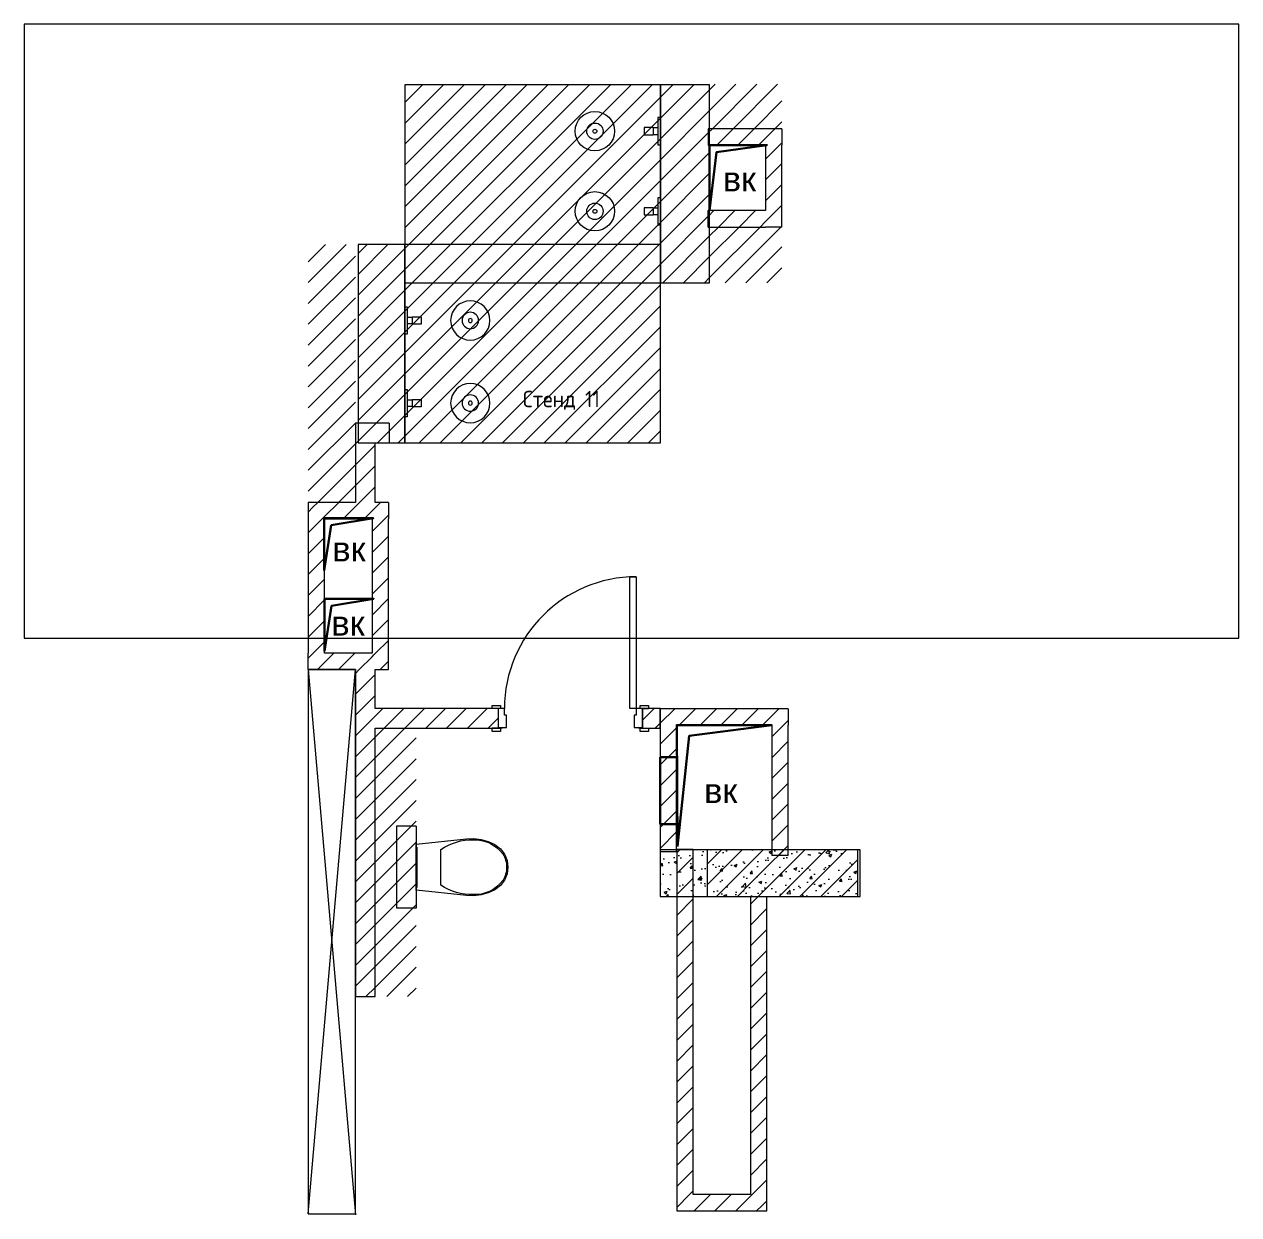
# Model space of a CAD drawing. Header units: millimetres. Extents: x 2336463 to 2579121, y 595385 to 778077.
# Drawn here: x 2516241 to 2523650, y 639953 to 647217 of the extents above; entities that cross this region are included whole.
import ezdxf

# ---------------------------------------------------------------- set-up
doc = ezdxf.new("R2010")
doc.units = ezdxf.units.MM
doc.header["$MEASUREMENT"] = 0
for name, color, linetype, lineweight, true_color in [('+ план экспозиций_Ном._пера__58', 7, 'Continuous', 5, 0xdf0000), ('+возводимые стены_Ном._пера__169', 7, 'Continuous', 5, 0x68b353), ('+возводимые стены_Ном._пера__242', 7, 'Continuous', 13, 0x1b55b5), ('сит план_Ном._пера__87', 7, 'Continuous', 20, 0x6a6a6a)]:
    doc.layers.add(name, color=color, linetype=linetype, lineweight=lineweight, true_color=true_color)
for name, color, linetype in [('+возводимые стены', 7, 'Continuous'), ('1 Планировка', 7, 'Continuous'), ('Интерьер - Мебель', 7, 'Continuous'), ('сит план', 7, 'Continuous')]:
    doc.layers.add(name, color=color, linetype=linetype)
for name, color, linetype, lineweight in [('+возводимые стены_Ном._пера__101', 252, 'Continuous', 5), ('1 Планировка_Ном._пера__1', 7, 'Continuous', 13), ('Двери ARCHICAD_Ном._пера__1', 7, 'Continuous', 13), ('Интерьер - Мебель_Ном._пера__1', 7, 'Continuous', 13), ('Конструктив - Стены Несущие_Ном._пера__21', 7, 'Continuous', 30), ('сит план_Ном._пера__1', 7, 'Continuous', 13), ('сит план_Ном._пера__21', 7, 'Continuous', 30)]:
    doc.layers.add(name, color=color, linetype=linetype, lineweight=lineweight)
doc.styles.add('СГЕНЕРИР_СТИЛЬ_1', font='arial.ttf')
doc.styles.add('СГЕНЕРИР_СТИЛЬ_4', font='isocp.shx')
pattern_1 = [(45, (2086872.015, 585813.69), (-63.639609, 63.639609), [])]

# ---------------------------------------------------------------- blocks, each defined once
blk = doc.blocks.new('Перекрытие_117', base_point=(2517972.7, 639958.3))
at = {"layer": 'Интерьер - Мебель_Ном._пера__1', "color": 7, "linetype": 'Continuous', "lineweight": 13, "flags": 128}
blk.add_lwpolyline([(2517972.7, 639958.3), (2518260.8, 639958.3), (2518260.8, 643279.1), (2517972.7, 643279.1)], close=True, dxfattribs=at)
blk = doc.blocks.new('Перекрытие_118', base_point=(2516240.5, 643471.1))
at = {"layer": '1 Планировка_Ном._пера__1', "color": 7, "linetype": 'Continuous', "lineweight": 13, "flags": 128}
blk.add_lwpolyline([(2516240.5, 643471.1), (2523650.5, 643471.1), (2523650.5, 647217.1), (2516240.5, 647217.1)], close=True, dxfattribs=at)
blk = doc.blocks.new('Перекрытие_119', base_point=(2518562.1, 644663.4))
at = {"layer": '1 Планировка_Ном._пера__1', "color": 7, "linetype": 'Continuous', "lineweight": 13, "flags": 128}
blk.add_lwpolyline([(2518562.1, 644663.4), (2520122.1, 644663.4), (2520122.1, 646848.2), (2518562.1, 646848.2)], close=True, dxfattribs=at)
blk = doc.blocks.new('Перекрытие_120', base_point=(2518562.1, 644663.4))
at = {"layer": '1 Планировка_Ном._пера__1', "color": 7, "linetype": 'Continuous', "lineweight": 13, "flags": 128}
blk.add_lwpolyline([(2518562.1, 644663.4), (2520122.1, 644663.4), (2520122.1, 646848.2), (2518562.1, 646848.2)], close=True, dxfattribs=at)
blk = doc.blocks.new('Перекрытие_121', base_point=(2518562.1, 645640.2))
at = {"layer": '1 Планировка_Ном._пера__1', "color": 7, "linetype": 'Continuous', "lineweight": 13, "flags": 128}
blk.add_lwpolyline([(2518562.1, 645640.2), (2520122.1, 645640.2), (2520122.1, 645873.4), (2518562.1, 645873.4)], close=True, dxfattribs=at)
blk = doc.blocks.new('Стена_358', base_point=(2517972.7, 644299.7))
at = {"layer": 'сит план_Ном._пера__87', "linetype": 'Continuous', "lineweight": 20, "true_color": 0x6a6a6a}
h = blk.add_hatch(dxfattribs=at)
h.set_pattern_fill('Блоки_Бетонные_Эффективные', color=251, style=0, pattern_type=2)
h.set_pattern_definition(pattern_1)
h.paths.add_polyline_path([(2518072.7, 644199.7), (2517972.7, 644299.7), (2517972.7, 644199.7)])
h = blk.add_hatch(dxfattribs=at)
h.set_pattern_fill('Блоки_Бетонные_Эффективные', color=251, style=0, pattern_type=2)
h.set_pattern_definition(pattern_1)
h.paths.add_polyline_path([(2518072.7, 644299.7), (2517972.7, 644299.7), (2518072.7, 644199.7)])
h = blk.add_hatch(dxfattribs=at)
h.set_pattern_fill('Блоки_Бетонные_Эффективные', color=251, style=0, pattern_type=2)
h.set_pattern_definition(pattern_1)
h.paths.add_polyline_path([(2518072.7, 644199.7), (2518362.7, 644199.7), (2518362.7, 644299.7), (2518072.7, 644299.7)])
h = blk.add_hatch(dxfattribs=at)
h.set_pattern_fill('Блоки_Бетонные_Эффективные', color=251, style=0, pattern_type=2)
h.set_pattern_definition(pattern_1)
h.paths.add_polyline_path([(2518362.7, 644199.7), (2518462.7, 644199.7), (2518462.7, 644299.7)])
h = blk.add_hatch(dxfattribs=at)
h.set_pattern_fill('Блоки_Бетонные_Эффективные', color=251, style=0, pattern_type=2)
h.set_pattern_definition(pattern_1)
h.paths.add_polyline_path([(2518362.7, 644199.7), (2518462.7, 644299.7), (2518362.7, 644299.7)])
at = {"layer": 'сит план_Ном._пера__1', "color": 7, "linetype": 'Continuous', "lineweight": 13, "flags": 128}
for points in [[(2517972.7, 644299.7), (2517972.7, 644199.7)], [(2518261.2, 644299.7), (2517972.7, 644299.7)], [(2518462.7, 644299.7), (2518381.2, 644299.7)], [(2518462.7, 644299.7), (2518462.7, 644199.7)], [(2518072.7, 644199.7), (2518362.7, 644199.7)]]:
    blk.add_lwpolyline(points, dxfattribs=at)
blk = doc.blocks.new('Стена_359', base_point=(2518462.7, 644299.7))
at = {"layer": 'сит план_Ном._пера__87', "linetype": 'Continuous', "lineweight": 20, "true_color": 0x6a6a6a}
h = blk.add_hatch(dxfattribs=at)
h.set_pattern_fill('Блоки_Бетонные_Эффективные', color=251, style=0, pattern_type=2)
h.set_pattern_definition(pattern_1)
h.paths.add_polyline_path([(2518362.7, 644199.7), (2518362.7, 643379.7), (2518462.7, 643379.7), (2518462.7, 644199.7)])
h = blk.add_hatch(dxfattribs=at)
h.set_pattern_fill('Блоки_Бетонные_Эффективные', color=251, style=0, pattern_type=2)
h.set_pattern_definition(pattern_1)
h.paths.add_polyline_path([(2518362.7, 643279.7), (2518462.7, 643279.7), (2518362.7, 643379.7)])
h = blk.add_hatch(dxfattribs=at)
h.set_pattern_fill('Блоки_Бетонные_Эффективные', color=251, style=0, pattern_type=2)
h.set_pattern_definition(pattern_1)
h.paths.add_polyline_path([(2518362.7, 643379.7), (2518462.7, 643279.7), (2518462.7, 643379.7)])
at = {"layer": 'сит план_Ном._пера__1', "color": 7, "linetype": 'Continuous', "lineweight": 13, "flags": 128}
for points in [[(2518362.7, 644199.7), (2518362.7, 643379.7)], [(2518462.7, 643279.7), (2518462.7, 644199.7)]]:
    blk.add_lwpolyline(points, dxfattribs=at)
blk = doc.blocks.new('Стена_360', base_point=(2518462.7, 643279.7))
at = {"layer": 'сит план_Ном._пера__87', "linetype": 'Continuous', "lineweight": 20, "true_color": 0x6a6a6a}
h = blk.add_hatch(dxfattribs=at)
h.set_pattern_fill('Блоки_Бетонные_Эффективные', color=251, style=0, pattern_type=2)
h.set_pattern_definition(pattern_1)
h.paths.add_polyline_path([(2517972.7, 643379.7), (2517972.7, 643279.7), (2518072.7, 643379.7)])
h = blk.add_hatch(dxfattribs=at)
h.set_pattern_fill('Блоки_Бетонные_Эффективные', color=251, style=0, pattern_type=2)
h.set_pattern_definition(pattern_1)
h.paths.add_polyline_path([(2518072.7, 643379.7), (2517972.7, 643279.7), (2518072.7, 643279.7)])
h = blk.add_hatch(dxfattribs=at)
h.set_pattern_fill('Блоки_Бетонные_Эффективные', color=251, style=0, pattern_type=2)
h.set_pattern_definition(pattern_1)
h.paths.add_polyline_path([(2518362.7, 643379.7), (2518072.7, 643379.7), (2518072.7, 643279.7), (2518362.7, 643279.7)])
at = {"layer": 'сит план_Ном._пера__1', "color": 7, "linetype": 'Continuous', "lineweight": 13, "flags": 128}
for points in [[(2517972.7, 643279.7), (2517972.7, 643379.7)], [(2518362.7, 643379.7), (2518072.7, 643379.7)], [(2517972.7, 643279.7), (2518261.2, 643279.7)], [(2518381.2, 643279.7), (2518462.7, 643279.7)]]:
    blk.add_lwpolyline(points, dxfattribs=at)
blk = doc.blocks.new('Стена_361', base_point=(2517972.7, 643279.7))
at = {"layer": 'сит план_Ном._пера__87', "linetype": 'Continuous', "lineweight": 20, "true_color": 0x6a6a6a}
h = blk.add_hatch(dxfattribs=at)
h.set_pattern_fill('Блоки_Бетонные_Эффективные', color=251, style=0, pattern_type=2)
h.set_pattern_definition(pattern_1)
h.paths.add_polyline_path([(2518072.7, 643379.7), (2518072.7, 644199.7), (2517972.7, 644199.7), (2517972.7, 643379.7)])
at = {"layer": 'сит план_Ном._пера__1', "color": 7, "linetype": 'Continuous', "lineweight": 13, "flags": 128}
for points in [[(2517972.7, 644199.7), (2517972.7, 643379.7)], [(2518072.7, 643379.7), (2518072.7, 644199.7)]]:
    blk.add_lwpolyline(points, dxfattribs=at)
blk = doc.blocks.new('Стена_362', base_point=(2520122.1, 646848.2))
at = {"layer": 'сит план_Ном._пера__87', "linetype": 'Continuous', "lineweight": 20, "true_color": 0x6a6a6a}
h = blk.add_hatch(dxfattribs=at)
h.set_pattern_fill('Блоки_Бетонные_Эффективные', color=251, style=0, pattern_type=2)
h.set_pattern_definition(pattern_1)
h.paths.add_polyline_path([(2520122.1, 646848.2), (2520122.1, 645640.2), (2520422.1, 645640.2), (2520422.1, 646848.2)])
at = {"layer": 'сит план_Ном._пера__1', "color": 7, "linetype": 'Continuous', "lineweight": 13, "flags": 128}
for points in [[(2520122.1, 646848.2), (2520122.1, 645640.2)], [(2520422.1, 646848.2), (2520122.1, 646848.2)], [(2520422.1, 645640.2), (2520422.1, 646848.2)], [(2520122.1, 645640.2), (2520422.1, 645640.2)]]:
    blk.add_lwpolyline(points, dxfattribs=at)
blk = doc.blocks.new('Стена_363', base_point=(2520413, 646580))
at = {"layer": 'сит план_Ном._пера__87', "linetype": 'Continuous', "lineweight": 20, "true_color": 0x6a6a6a}
h = blk.add_hatch(dxfattribs=at)
h.set_pattern_fill('Блоки_Бетонные_Эффективные', color=251, style=0, pattern_type=2)
h.set_pattern_definition(pattern_1)
h.paths.add_polyline_path([(2520763, 646580), (2520413, 646580), (2520413, 646480), (2520763, 646480)])
h = blk.add_hatch(dxfattribs=at)
h.set_pattern_fill('Блоки_Бетонные_Эффективные', color=251, style=0, pattern_type=2)
h.set_pattern_definition(pattern_1)
h.paths.add_polyline_path([(2520763, 646480), (2520863, 646480), (2520863, 646580)])
h = blk.add_hatch(dxfattribs=at)
h.set_pattern_fill('Блоки_Бетонные_Эффективные', color=251, style=0, pattern_type=2)
h.set_pattern_definition(pattern_1)
h.paths.add_polyline_path([(2520763, 646480), (2520863, 646580), (2520763, 646580)])
at = {"layer": 'сит план_Ном._пера__1', "color": 7, "linetype": 'Continuous', "lineweight": 13, "flags": 128}
for points in [[(2520863, 646580), (2520413, 646580)], [(2520413, 646580), (2520413, 646480)], [(2520863, 646580), (2520863, 646480)], [(2520413, 646480), (2520763, 646480)]]:
    blk.add_lwpolyline(points, dxfattribs=at)
blk = doc.blocks.new('Стена_364', base_point=(2520863, 646580))
at = {"layer": 'сит план_Ном._пера__87', "linetype": 'Continuous', "lineweight": 20, "true_color": 0x6a6a6a}
h = blk.add_hatch(dxfattribs=at)
h.set_pattern_fill('Блоки_Бетонные_Эффективные', color=251, style=0, pattern_type=2)
h.set_pattern_definition(pattern_1)
h.paths.add_polyline_path([(2520763, 646480), (2520763, 646080), (2520863, 646080), (2520863, 646480)])
h = blk.add_hatch(dxfattribs=at)
h.set_pattern_fill('Блоки_Бетонные_Эффективные', color=251, style=0, pattern_type=2)
h.set_pattern_definition(pattern_1)
h.paths.add_polyline_path([(2520763, 645980), (2520863, 645980), (2520763, 646080)])
h = blk.add_hatch(dxfattribs=at)
h.set_pattern_fill('Блоки_Бетонные_Эффективные', color=251, style=0, pattern_type=2)
h.set_pattern_definition(pattern_1)
h.paths.add_polyline_path([(2520763, 646080), (2520863, 645980), (2520863, 646080)])
at = {"layer": 'сит план_Ном._пера__1', "color": 7, "linetype": 'Continuous', "lineweight": 13, "flags": 128}
for points in [[(2520763, 646480), (2520763, 646080)], [(2520863, 645980), (2520863, 646480)], [(2520863, 645980), (2520763, 645980)]]:
    blk.add_lwpolyline(points, dxfattribs=at)
blk = doc.blocks.new('Стена_365', base_point=(2520863, 645980))
at = {"layer": 'сит план_Ном._пера__87', "linetype": 'Continuous', "lineweight": 20, "true_color": 0x6a6a6a}
h = blk.add_hatch(dxfattribs=at)
h.set_pattern_fill('Блоки_Бетонные_Эффективные', color=251, style=0, pattern_type=2)
h.set_pattern_definition(pattern_1)
h.paths.add_polyline_path([(2520763, 646080), (2520412.9, 646080), (2520412.9, 645980), (2520763, 645980)])
at = {"layer": 'сит план_Ном._пера__1', "color": 7, "linetype": 'Continuous', "lineweight": 13, "flags": 128}
for points in [[(2520763, 646080), (2520412.9, 646080)], [(2520412.9, 645980), (2520412.9, 646080)], [(2520412.9, 645980), (2520763, 645980)]]:
    blk.add_lwpolyline(points, dxfattribs=at)
blk = doc.blocks.new('Стена_366', base_point=(2520121.3, 643041.1))
at = {"layer": 'сит план_Ном._пера__87', "linetype": 'Continuous', "lineweight": 20, "true_color": 0x6a6a6a}
h = blk.add_hatch(dxfattribs=at)
h.set_pattern_fill('Блоки_Бетонные_Эффективные', color=251, style=0, pattern_type=2)
h.set_pattern_definition(pattern_1)
h.paths.add_polyline_path([(2520121.3, 643041.1), (2520120.7, 642169.8), (2520220.7, 642169.7), (2520221.3, 643041)])
at = {"layer": 'сит план_Ном._пера__1', "color": 7, "linetype": 'Continuous', "lineweight": 13, "flags": 128}
for points in [[(2520121.3, 643041.1), (2520120.7, 642169.8)], [(2520221.3, 643041), (2520121.3, 643041.1)], [(2520221.3, 643040.6), (2520221.3, 643041)], [(2520220.7, 642169.7), (2520221.3, 642940.6)], [(2520120.7, 642169.8), (2520220.7, 642169.7)]]:
    blk.add_lwpolyline(points, dxfattribs=at)
blk = doc.blocks.new('Стена_367', base_point=(2520121.3, 643040.6))
at = {"layer": 'сит план_Ном._пера__87', "linetype": 'Continuous', "lineweight": 20, "true_color": 0x6a6a6a}
h = blk.add_hatch(dxfattribs=at)
h.set_pattern_fill('Блоки_Бетонные_Эффективные', color=251, style=0, pattern_type=2)
h.set_pattern_definition(pattern_1)
h.paths.add_polyline_path([(2520801.2, 643040.6), (2520221.3, 643040.6), (2520221.3, 642940.6), (2520801.2, 642940.6)])
h = blk.add_hatch(dxfattribs=at)
h.set_pattern_fill('Блоки_Бетонные_Эффективные', color=251, style=0, pattern_type=2)
h.set_pattern_definition(pattern_1)
h.paths.add_polyline_path([(2520801.2, 642940.6), (2520901.2, 642940.6), (2520901.2, 643040.6)])
h = blk.add_hatch(dxfattribs=at)
h.set_pattern_fill('Блоки_Бетонные_Эффективные', color=251, style=0, pattern_type=2)
h.set_pattern_definition(pattern_1)
h.paths.add_polyline_path([(2520801.2, 642940.6), (2520901.2, 643040.6), (2520801.2, 643040.6)])
at = {"layer": 'сит план_Ном._пера__1', "color": 7, "linetype": 'Continuous', "lineweight": 13, "flags": 128}
for points in [[(2520901.2, 643040.6), (2520221.3, 643040.6)], [(2520901.2, 643040.6), (2520901.2, 642940.6)], [(2520221.3, 642940.6), (2520801.2, 642940.6)]]:
    blk.add_lwpolyline(points, dxfattribs=at)
blk = doc.blocks.new('Стена_368', base_point=(2520901.2, 643040.6))
at = {"layer": 'сит план_Ном._пера__87', "linetype": 'Continuous', "lineweight": 20, "true_color": 0x6a6a6a}
h = blk.add_hatch(dxfattribs=at)
h.set_pattern_fill('Блоки_Бетонные_Эффективные', color=251, style=0, pattern_type=2)
h.set_pattern_definition(pattern_1)
h.paths.add_polyline_path([(2520801.2, 642940.6), (2520801, 642145.5), (2520901, 642145.5), (2520901.2, 642940.6)])
at = {"layer": 'сит план_Ном._пера__1', "color": 7, "linetype": 'Continuous', "lineweight": 13, "flags": 128}
for points in [[(2520801.2, 642940.6), (2520801, 642145.5)], [(2520901, 642145.5), (2520901.2, 642940.6)], [(2520901, 642145.5), (2520801, 642145.5)]]:
    blk.add_lwpolyline(points, dxfattribs=at)
blk = doc.blocks.new('Стена_369', base_point=(2520407.2, 642180.6))
at = {"layer": 'сит план_Ном._пера__87', "linetype": 'Continuous', "lineweight": 20, "true_color": 0x6a6a6a}
h = blk.add_hatch(dxfattribs=at)
h.set_pattern_fill('Блоки_Бетонные_Эффективные', color=251, style=0, pattern_type=2)
h.set_pattern_definition(pattern_1)
h.paths.add_polyline_path([(2520671.2, 641895.5), (2520671.2, 642180.5), (2520407.2, 642180.6), (2520407.1, 641895.6)])
h = blk.add_hatch(dxfattribs=at)
h.set_pattern_fill('Блоки_Бетонные_Эффективные', color=251, style=0, pattern_type=2)
h.set_pattern_definition(pattern_1)
h.paths.add_polyline_path([(2521326.1, 641895.4), (2521326.2, 642180.4), (2520771.2, 642180.5), (2520771.2, 641895.5)])
at = {"layer": 'сит план_Ном._пера__1', "color": 7, "linetype": 'Continuous', "lineweight": 13, "flags": 128}
for points in [[(2520407.2, 642180.6), (2520407.1, 641895.6)], [(2520671.2, 642180.5), (2520407.2, 642180.6)], [(2520801, 642180.5), (2520771.2, 642180.5)], [(2521326.2, 642180.4), (2520901, 642180.5)], [(2521326.1, 641895.4), (2521326.2, 642180.4)], [(2520407.1, 641895.6), (2520671.2, 641895.5)], [(2520771.2, 641895.5), (2521326.1, 641895.4)]]:
    blk.add_lwpolyline(points, dxfattribs=at)
blk = doc.blocks.new('Стена_370', base_point=(2520221.2, 642182.6))
at = {"layer": 'сит план_Ном._пера__87', "linetype": 'Continuous', "lineweight": 20, "true_color": 0x6a6a6a}
h = blk.add_hatch(dxfattribs=at)
h.set_pattern_fill('Блоки_Бетонные_Эффективные', color=251, style=0, pattern_type=2)
h.set_pattern_definition(pattern_1)
h.paths.add_polyline_path([(2520321.2, 640076.6), (2520321.2, 642182.6), (2520221.2, 642182.6), (2520221.2, 640076.6)])
h = blk.add_hatch(dxfattribs=at)
h.set_pattern_fill('Блоки_Бетонные_Эффективные', color=251, style=0, pattern_type=2)
h.set_pattern_definition(pattern_1)
h.paths.add_polyline_path([(2520321.2, 640076.6), (2520221.2, 639976.6), (2520321.2, 639976.6)])
h = blk.add_hatch(dxfattribs=at)
h.set_pattern_fill('Блоки_Бетонные_Эффективные', color=251, style=0, pattern_type=2)
h.set_pattern_definition(pattern_1)
h.paths.add_polyline_path([(2520321.2, 640076.6), (2520221.2, 640076.6), (2520221.2, 639976.6)])
at = {"layer": 'сит план_Ном._пера__1', "color": 7, "linetype": 'Continuous', "lineweight": 13, "flags": 128}
for points in [[(2520221.2, 642182.6), (2520221.2, 639976.6)], [(2520321.2, 642182.6), (2520221.2, 642182.6)], [(2520321.2, 640076.6), (2520321.2, 642182.6)], [(2520221.2, 639976.6), (2520321.2, 639976.6)]]:
    blk.add_lwpolyline(points, dxfattribs=at)
blk = doc.blocks.new('Стена_371', base_point=(2520221.2, 639976.6))
at = {"layer": 'сит план_Ном._пера__87', "linetype": 'Continuous', "lineweight": 20, "true_color": 0x6a6a6a}
h = blk.add_hatch(dxfattribs=at)
h.set_pattern_fill('Блоки_Бетонные_Эффективные', color=251, style=0, pattern_type=2)
h.set_pattern_definition(pattern_1)
h.paths.add_polyline_path([(2520321.2, 639976.6), (2520671.2, 639976.6), (2520671.2, 640076.6), (2520321.2, 640076.6)])
h = blk.add_hatch(dxfattribs=at)
h.set_pattern_fill('Блоки_Бетонные_Эффективные', color=251, style=0, pattern_type=2)
h.set_pattern_definition(pattern_1)
h.paths.add_polyline_path([(2520771.2, 640076.6), (2520671.2, 640076.6), (2520771.2, 639976.6)])
h = blk.add_hatch(dxfattribs=at)
h.set_pattern_fill('Блоки_Бетонные_Эффективные', color=251, style=0, pattern_type=2)
h.set_pattern_definition(pattern_1)
h.paths.add_polyline_path([(2520771.2, 639976.6), (2520671.2, 640076.6), (2520671.2, 639976.6)])
at = {"layer": 'сит план_Ном._пера__1', "color": 7, "linetype": 'Continuous', "lineweight": 13, "flags": 128}
for points in [[(2520671.2, 640076.6), (2520321.2, 640076.6)], [(2520771.2, 639976.6), (2520771.2, 640076.6)], [(2520321.2, 639976.6), (2520771.2, 639976.6)]]:
    blk.add_lwpolyline(points, dxfattribs=at)
blk = doc.blocks.new('Стена_372', base_point=(2520771.2, 639976.6))
at = {"layer": 'сит план_Ном._пера__87', "linetype": 'Continuous', "lineweight": 20, "true_color": 0x6a6a6a}
h = blk.add_hatch(dxfattribs=at)
h.set_pattern_fill('Блоки_Бетонные_Эффективные', color=251, style=0, pattern_type=2)
h.set_pattern_definition(pattern_1)
h.paths.add_polyline_path([(2520771.2, 640076.6), (2520771.2, 642182.6), (2520671.2, 642182.6), (2520671.2, 640076.6)])
at = {"layer": 'сит план_Ном._пера__1', "color": 7, "linetype": 'Continuous', "lineweight": 13, "flags": 128}
for points in [[(2520671.2, 642182.6), (2520771.2, 642182.6)], [(2520671.2, 641895.5), (2520671.2, 640076.6)], [(2520771.2, 640076.6), (2520771.2, 641895.5)]]:
    blk.add_lwpolyline(points, dxfattribs=at)
blk = doc.blocks.new('Стена_373', base_point=(2518381.2, 641283.9))
at = {"layer": '+возводимые стены_Ном._пера__169', "linetype": 'Continuous', "lineweight": 5, "true_color": 0x68b353}
h = blk.add_hatch(dxfattribs=at)
h.set_pattern_fill('Блоки_Бетонные_Эффективные', color=85, style=0, pattern_type=2)
h.set_pattern_definition(pattern_1)
h.paths.add_polyline_path([(2518381.2, 641283.9), (2518381.2, 643279.7), (2518261.2, 643279.7), (2518261.2, 641283.9)])
at = {"layer": '+возводимые стены_Ном._пера__101', "color": 252, "linetype": 'Continuous', "lineweight": 5, "flags": 128}
for points in [[(2518261.2, 643279.7), (2518261.2, 641283.9)], [(2518381.2, 643041.7), (2518381.2, 643279.7)], [(2518381.2, 641283.9), (2518381.2, 642921.7)], [(2518261.2, 641283.9), (2518381.2, 641283.9)]]:
    blk.add_lwpolyline(points, dxfattribs=at)
blk = doc.blocks.new('Однопольная Дверь 25_3')
at = {"layer": 'Двери ARCHICAD_Ном._пера__1', "color": 7, "linetype": 'Continuous', "lineweight": 13}
for p, q in [((362, 0), (362, 804)), ((362, 804), (402, 804)), ((402, 804), (402, 0)), ((-477, 0), (-477, 19)), ((-477, 19), (-427, 19)), ((-427, 0), (-477, 0)), ((-440, 0), (-477, 0)), ((-440, 0), (-477, 0)), ((-402, 0), (-440, 0)), ((-440, 0), (-440, -115)), ((-440, 0), (-440, -115)), ((-440, 0), (-440, -115)), ((-427, 19), (-427, 0)), ((-402, -40), (-402, 0)), ((402, 0), (362, 0)), ((440, 0), (402, 0)), ((402, 0), (402, -40)), ((427, 19), (477, 19)), ((427, 0), (427, 19)), ((477, 0), (427, 0)), ((440, -115), (440, 0)), ((440, 0), (440, -115)), ((440, 0), (440, -115)), ((440, 0), (477, 0)), ((440, 0), (477, 0)), ((477, 19), (477, 0)), ((-390, -40), (-402, -40)), ((-390, -115), (-390, -40)), ((402, -40), (390, -40)), ((390, -40), (390, -115)), ((-477, -139), (-477, -120)), ((-477, -120), (-427, -120)), ((-440, -120), (-477, -120)), ((-440, -120), (-477, -120)), ((-427, -139), (-477, -139)), ((-440, -120), (-440, -115)), ((-440, -115), (-415, -115)), ((-440, -115), (-390, -115)), ((-440, -115), (-440, -120)), ((-440, -115), (-440, -120)), ((-415, -120), (-440, -120)), ((-427, -120), (-427, -139)), ((-415, -115), (-415, -120)), ((390, -115), (440, -115)), ((415, -120), (415, -115)), ((415, -115), (440, -115)), ((440, -120), (415, -120)), ((427, -120), (477, -120)), ((427, -139), (427, -120)), ((477, -139), (427, -139)), ((440, -115), (440, -120)), ((440, -115), (440, -120)), ((440, -115), (440, -120)), ((440, -120), (477, -120)), ((440, -120), (477, -120)), ((477, -120), (477, -139))]:
    blk.add_line(p, q, dxfattribs=at)
blk.add_arc((402, 0), 804, 90, 180, dxfattribs=at)
blk = doc.blocks.new('Стена_374', base_point=(2520121.3, 643041.7))
at = {"layer": '+возводимые стены_Ном._пера__169', "linetype": 'Continuous', "lineweight": 5, "true_color": 0x68b353}
h = blk.add_hatch(dxfattribs=at)
h.set_pattern_fill('Блоки_Бетонные_Эффективные', color=85, style=0, pattern_type=2)
h.set_pattern_definition(pattern_1)
h.paths.add_polyline_path([(2518381.2, 643041.7), (2518381.2, 642921.7), (2519132.4, 642921.7), (2519132.4, 643041.7)])
h = blk.add_hatch(dxfattribs=at)
h.set_pattern_fill('Блоки_Бетонные_Эффективные', color=85, style=0, pattern_type=2)
h.set_pattern_definition(pattern_1)
h.paths.add_polyline_path([(2520121.3, 643041.7), (2520012.4, 643041.7), (2520012.4, 642921.7), (2520121.3, 642921.7)])
at = {"layer": '+возводимые стены_Ном._пера__101', "color": 252, "linetype": 'Continuous', "lineweight": 5}
for p, q in [((2519132.4, 643041.7), (2519095.4, 643041.7)), ((2519132.4, 643041.7), (2519132.4, 642926.7)), ((2520012.4, 643041.7), (2520049.4, 643041.7)), ((2520012.4, 643041.7), (2520012.4, 642926.7)), ((2519132.4, 642921.7), (2519095.4, 642921.7)), ((2519132.4, 642926.7), (2519132.4, 642921.7)), ((2520012.4, 642926.7), (2520012.4, 642921.7)), ((2520012.4, 642921.7), (2520049.4, 642921.7))]:
    blk.add_line(p, q, dxfattribs=at)
at = {"layer": '+возводимые стены_Ном._пера__101', "color": 252, "linetype": 'Continuous', "lineweight": 5, "flags": 128}
for points in [[(2519132.4, 643041.7), (2518381.2, 643041.7)], [(2520121.3, 643041.7), (2520012.4, 643041.7)], [(2520121.3, 642921.7), (2520121.3, 643041.7)], [(2518381.2, 642921.7), (2519132.4, 642921.7)], [(2520012.4, 642921.7), (2520121.3, 642921.7)]]:
    blk.add_lwpolyline(points, dxfattribs=at)
at = {"layer": 'Двери ARCHICAD_Ном._пера__1', "color": 7, "linetype": 'Continuous', "lineweight": 13, "zscale": 1000}
blk.add_blockref('Однопольная Дверь 25_3', (2519572.4, 643041.7), dxfattribs=at)
blk = doc.blocks.new('Стена_375', base_point=(2518467.1, 644663.4))
at = {"layer": '+возводимые стены_Ном._пера__169', "linetype": 'Continuous', "lineweight": 5, "true_color": 0x68b353}
h = blk.add_hatch(dxfattribs=at)
h.set_pattern_fill('Блоки_Бетонные_Эффективные', color=85, style=0, pattern_type=2)
h.set_pattern_definition(pattern_1)
h.paths.add_polyline_path([(2518261.2, 644663.4), (2518381.2, 644663.4), (2518261.2, 644783.4)])
h = blk.add_hatch(dxfattribs=at)
h.set_pattern_fill('Блоки_Бетонные_Эффективные', color=85, style=0, pattern_type=2)
h.set_pattern_definition(pattern_1)
h.paths.add_polyline_path([(2518381.2, 644783.4), (2518261.2, 644783.4), (2518381.2, 644663.4)])
h = blk.add_hatch(dxfattribs=at)
h.set_pattern_fill('Блоки_Бетонные_Эффективные', color=85, style=0, pattern_type=2)
h.set_pattern_definition(pattern_1)
h.paths.add_polyline_path([(2518381.2, 644663.4), (2518467.1, 644663.4), (2518467.1, 644783.4), (2518381.2, 644783.4)])
at = {"layer": '+возводимые стены_Ном._пера__101', "color": 252, "linetype": 'Continuous', "lineweight": 5, "flags": 128}
for points in [[(2518261.2, 644783.4), (2518261.2, 644663.4)], [(2518467.1, 644783.4), (2518261.2, 644783.4)], [(2518467.1, 644783.4), (2518467.1, 644663.4)], [(2518381.2, 644663.4), (2518467.1, 644663.4)]]:
    blk.add_lwpolyline(points, dxfattribs=at)
blk = doc.blocks.new('Стена_376', base_point=(2518381.2, 644299.7))
at = {"layer": '+возводимые стены_Ном._пера__169', "linetype": 'Continuous', "lineweight": 5, "true_color": 0x68b353}
h = blk.add_hatch(dxfattribs=at)
h.set_pattern_fill('Блоки_Бетонные_Эффективные', color=85, style=0, pattern_type=2)
h.set_pattern_definition(pattern_1)
h.paths.add_polyline_path([(2518261.2, 644663.4), (2518261.2, 644299.7), (2518381.2, 644299.7), (2518381.2, 644663.4)])
at = {"layer": '+возводимые стены_Ном._пера__101', "color": 252, "linetype": 'Continuous', "lineweight": 5, "flags": 128}
for points in [[(2518261.2, 644663.4), (2518261.2, 644299.7)], [(2518381.2, 644299.7), (2518381.2, 644663.4)]]:
    blk.add_lwpolyline(points, dxfattribs=at)
blk = doc.blocks.new('Стена_377', base_point=(2518277.1, 644663.4))
at = {"layer": 'сит план_Ном._пера__87', "linetype": 'Continuous', "lineweight": 20, "true_color": 0x6a6a6a}
h = blk.add_hatch(dxfattribs=at)
h.set_pattern_fill('Блоки_Бетонные_Эффективные', color=251, style=0, pattern_type=2)
h.set_pattern_definition(pattern_1)
h.paths.add_polyline_path([(2518562.1, 644663.4), (2518562.1, 645873.4), (2518277.1, 645873.4), (2518277.1, 644663.4)])
at = {"layer": 'сит план_Ном._пера__1', "color": 7, "linetype": 'Continuous', "lineweight": 13, "flags": 128}
for points in [[(2518562.1, 645873.4), (2518277.1, 645873.4)], [(2518277.1, 645873.4), (2518277.1, 644663.4)], [(2518562.1, 644663.4), (2518562.1, 645873.4)], [(2518277.1, 644663.4), (2518562.1, 644663.4)]]:
    blk.add_lwpolyline(points, dxfattribs=at)
blk = doc.blocks.new('Унитаз 25')
at = {"layer": 'Интерьер - Мебель_Ном._пера__1', "color": 7, "linetype": 'Continuous', "lineweight": 13}
for p, q in [((-250, 120), (250, 120)), ((-250, 0), (-250, 120)), ((250, 0), (250, 120)), ((-250, 0), (250, 0)), ((0, -151.4), (-108.9, -151.4)), ((108.9, -151.4), (0, -151.4))]:
    blk.add_line(p, q, dxfattribs=at)
at = {"layer": 'Интерьер - Мебель_Ном._пера__1', "color": 7, "linetype": 'Continuous', "lineweight": 13, "flags": 128}
for points in [[(-169.4, -396.7), (-157, -440.3), (-138, -481.3), (-112.4, -513.9), (-79.4, -538.8), (-41, -554.6), (0, -560), (41, -554.6), (79.4, -538.8), (112.4, -513.9), (138, -481.3), (157, -440.3), (169.4, -396.7), (174.9, -351.8), (173.3, -306.6), (141, 0), (-141, 0), (-173.3, -306.6), (-174.9, -351.8)], [(123, 0), (-123, 0), (-123, -5), (123, -5)]]:
    blk.add_lwpolyline(points, close=True, dxfattribs=at)
at = {"layer": 'Интерьер - Мебель_Ном._пера__1', "color": 7, "linetype": 'Continuous', "lineweight": 13}
for centre, major_axis, start_param, end_param in [((258.1, -339.4), (425.3, 0), 2.612188, 3.165208), ((-258.1, -339.4), (425.3, 0), 6.259567, 6.812588), ((89.5, -360.8), (256.9, 0), 3.085861, 3.98645), ((-89.5, -360.8), (256.9, 0), 5.438324, 6.338913), ((0.8, -431.2), (138.5, 0), 4.079884, 4.706528), ((-0.8, -431.2), (138.5, 0), 4.71825, 5.344894)]:
    blk.add_ellipse(centre, major_axis=major_axis, ratio=0.875546, start_param=start_param, end_param=end_param, dxfattribs=at)
blk = doc.blocks.new('Душевой Гарнитур 25_2')
at = {"layer": '1 Планировка_Ном._пера__1', "color": 7, "linetype": 'Continuous', "lineweight": 13}
for p, q in [((-20, -15), (20, -15)), ((-20, -45), (20, -45))]:
    blk.add_line(p, q, dxfattribs=at)
at = {"layer": '1 Планировка_Ном._пера__1', "color": 7, "linetype": 'Continuous', "lineweight": 13, "flags": 128}
blk.add_lwpolyline([(-83, 0), (-83, -15), (-20, -15), (-20, -45), (-22, -45), (-22, -100), (22, -100), (22, -45), (20, -45), (20, -15), (83, -15), (83, 0)], close=True, dxfattribs=at)
at = {"layer": '1 Планировка_Ном._пера__1', "color": 7, "linetype": 'Continuous', "lineweight": 13}
for radius in [120, 50, 12]:
    blk.add_circle((0, -400), radius, dxfattribs=at)

msp = doc.modelspace()

# ---------------------------------------------------------------- hatches: boundary and pattern name
at = {"layer": '+возводимые стены_Ном._пера__242', "linetype": 'Continuous', "lineweight": 13, "true_color": 0x1b55b5}
h = msp.add_hatch(dxfattribs=at)
h.set_pattern_fill('Блоки_Бетонные_Эффективные', color=152, style=0, pattern_type=2)
h.set_pattern_definition(pattern_1)
h.paths.add_polyline_path([(2518562.1, 644663.4), (2520122.1, 644663.4), (2520122.1, 646848.2), (2518562.1, 646848.2)])
h = msp.add_hatch(dxfattribs=at)
h.set_pattern_fill('Блоки_Бетонные_Эффективные', color=152, style=0, pattern_type=2)
h.set_pattern_definition(pattern_1)
h.paths.add_polyline_path([(2520422.2, 646850.7), (2520863.4, 646850.7), (2520863.4, 646580), (2520422.2, 646580)])
h = msp.add_hatch(dxfattribs=at)
h.set_pattern_fill('Блоки_Бетонные_Эффективные', color=152, style=0, pattern_type=2)
h.set_pattern_definition(pattern_1)
h.paths.add_polyline_path([(2520422.2, 645980), (2520863, 645980), (2520863, 645638.7), (2520422.2, 645638.7)])
h = msp.add_hatch(dxfattribs=at)
h.set_pattern_fill('Блоки_Бетонные_Эффективные', color=152, style=0, pattern_type=2)
h.set_pattern_definition(pattern_1)
h.paths.add_polyline_path([(2517972.7, 644301.5), (2518261.2, 644301.5), (2518261.2, 645873.4), (2517972.7, 645873.4)])
h = msp.add_hatch(dxfattribs=at)
h.set_pattern_fill('Блоки_Бетонные_Эффективные', color=152, style=0, pattern_type=2)
h.set_pattern_definition(pattern_1)
h.paths.add_polyline_path([(2518381.2, 642919.7), (2518381.2, 641283.9), (2518631.3, 641283.9), (2518631.3, 642919.7)])
at = {"layer": 'сит план_Ном._пера__1', "linetype": 'Continuous', "lineweight": 13}
h = msp.add_hatch(dxfattribs=at)
h.set_pattern_fill('AR_CONC', style=0, pattern_type=2)
h.set_pattern_definition([(50, (2086872.01, 585813.69), (-182.18467, 15.939086), [19.05, -209.55]), (355, (2086872.01, 585813.69), (-35.24342, 191.056845), [15.24, -167.640584]), (100.451445, (2086887.2, 585812.36), (146.94125, 175.11775), [16.19001, -178.090245]), (46.1842, (2086872.01, 585864.49), (-271.07904, 42.04233), [28.575, -314.325]), (96.63556, (2086894.6, 585860.98), (237.40413, 247.42612), [24.28502, -267.1356]), (351.18415, (2086872.01, 585864.49), (237.40413, 247.42612), [22.85997, -251.45973]), (21, (2086897.41, 585851.79), (-151.61439, 102.2652), [19.05, -209.55]), (326, (2086897.41, 585851.79), (61.80203, 184.18797), [15.24, -167.64]), (71.451445, (2086910.05, 585843.26), (213.41642, 81.92277), [16.19001, -178.08994]), (37.5, (2086872.015, 585813.686), (3.088603, 84.555039), [0, -165.608, 0, -170.18, 0, -168.275]), (7.5, (2086872.015, 585813.69), (66.819663, 100.180575), [0, -97.028, 0, -161.798, 0, -64.135]), (327.5, (2086815.37, 585813.686), (-135.590595, 5.728744), [0, -63.5, 0, -198.12, 0, -262.89]), (317.5, (2086789.97, 585813.69), (148.12918, 25.42649), [0, -82.55, 0, -131.572, 0, -186.69])])
h.paths.add_polyline_path([(2521340.2, 642180.4), (2520121.2, 642180.4), (2520121.2, 641895.6), (2521340.2, 641895.6)])

# ---------------------------------------------------------------- linework, layer by layer
at = {"layer": '1 Планировка_Ном._пера__1', "color": 7, "linetype": 'Continuous', "lineweight": 13}
for p, q in [((2517972.7, 643279.7), (2518260.8, 639953.3)), ((2517972.7, 639958.3), (2518260.8, 643279.1))]:
    msp.add_line(p, q, dxfattribs=at)
at = {"layer": 'Конструктив - Стены Несущие_Ном._пера__21', "color": 7, "linetype": 'Continuous', "lineweight": 30}
for p, q in [((2520121.2, 642745.6), (2520221.2, 642745.6)), ((2520121.2, 642335.6), (2520121.2, 642745.6)), ((2520221.2, 642745.6), (2520221.2, 642335.6)), ((2520221.2, 642335.6), (2520121.2, 642335.6))]:
    msp.add_line(p, q, dxfattribs=at)
at = {"layer": 'сит план_Ном._пера__1', "color": 7, "linetype": 'Continuous', "lineweight": 13, "flags": 128}
msp.add_lwpolyline([(2521340.2, 642180.4), (2520121.2, 642180.4), (2520121.2, 641895.6), (2521340.2, 641895.6)], close=True, dxfattribs=at)
at = {"layer": 'сит план_Ном._пера__21', "color": 7, "linetype": 'Continuous', "lineweight": 30, "flags": 128}
for points in [[(2520422.2, 646080), (2520465, 646437.2), (2520772.2, 646480), (2520422.2, 646480)], [(2518070.6, 643883.3), (2518070.6, 644203.3), (2518370.6, 644203.3), (2518113.4, 644160.5)], [(2518072.7, 643391.9), (2518072.7, 643711.9), (2518372.7, 643711.9), (2518115.5, 643669.1)], [(2520225.2, 642199.6), (2520296.7, 642875.1), (2520801.2, 642940.6), (2520221.3, 642941)]]:
    msp.add_lwpolyline(points, close=True, dxfattribs=at)

# ---------------------------------------------------------------- block references
at = {"layer": '+возводимые стены', "color": 252, "lineweight": 5}
for name, p in [('Стена_375', (2518467.1, 644663.4)), ('Стена_376', (2518381.2, 644299.7)), ('Стена_374', (2520121.3, 643041.7)), ('Стена_373', (2518381.2, 641283.9))]:
    msp.add_blockref(name, p, dxfattribs=at)
at = {"layer": '1 Планировка', "color": 7, "linetype": 'Continuous', "lineweight": 13}
for name, p in [('Перекрытие_118', (2516240.5, 643471.1)), ('Перекрытие_119', (2518562.1, 644663.4)), ('Перекрытие_120', (2518562.1, 644663.4)), ('Перекрытие_121', (2518562.1, 645640.2))]:
    msp.add_blockref(name, p, dxfattribs=at)
at = {"layer": '1 Планировка_Ном._пера__1', "color": 7, "linetype": 'Continuous', "lineweight": 13, "zscale": 1000, "rotation": 270}
for p in [(2520122.1, 646564.7), (2520122.1, 646075.9)]:
    msp.add_blockref('Душевой Гарнитур 25_2', p, dxfattribs=at)
at = {"layer": '1 Планировка_Ном._пера__1', "color": 7, "linetype": 'Continuous', "lineweight": 13, "xscale": -1, "zscale": 1000, "rotation": 90}
for p in [(2518562.1, 645409.5), (2518562.1, 644905.6)]:
    msp.add_blockref('Душевой Гарнитур 25_2', p, dxfattribs=at)
at = {"layer": 'Интерьер - Мебель', "color": 7, "linetype": 'Continuous', "lineweight": 13}
msp.add_blockref('Перекрытие_117', (2517972.7, 639958.3), dxfattribs=at)
at = {"layer": 'Интерьер - Мебель_Ном._пера__1', "color": 7, "linetype": 'Continuous', "lineweight": 13, "xscale": -1, "zscale": 1000, "rotation": 90}
msp.add_blockref('Унитаз 25', (2518631.3, 642073.8), dxfattribs=at)
at = {"layer": 'сит план', "color": 7, "lineweight": 13}
for name, p in [('Стена_362', (2520122.1, 646848.2)), ('Стена_363', (2520413, 646580)), ('Стена_364', (2520863, 646580)), ('Стена_365', (2520863, 645980)), ('Стена_377', (2518277.1, 644663.4)), ('Стена_358', (2517972.7, 644299.7)), ('Стена_361', (2517972.7, 643279.7)), ('Стена_359', (2518462.7, 644299.7)), ('Стена_360', (2518462.7, 643279.7)), ('Стена_366', (2520121.3, 643041.1)), ('Стена_367', (2520121.3, 643040.6)), ('Стена_368', (2520901.2, 643040.6)), ('Стена_370', (2520221.2, 642182.6)), ('Стена_369', (2520407.2, 642180.6)), ('Стена_372', (2520771.2, 639976.6)), ('Стена_371', (2520221.2, 639976.6))]:
    msp.add_blockref(name, p, dxfattribs=at)

# ---------------------------------------------------------------- texts
at = {"layer": '+ план экспозиций_Ном._пера__58', "color": 12, "linetype": 'Continuous', "lineweight": 5, "true_color": 0xdf0000, "insert": (2519282.7, 644980.5), "char_height": 100, "attachment_point": 1, "style": 'СГЕНЕРИР_СТИЛЬ_4'}
msp.add_mtext('\\A1;{\\pql;\\Fisocp.shx;Стенд 1\\Fisocp.shx;1}', dxfattribs=at)
at = {"layer": 'сит план_Ном._пера__1', "color": 7, "linetype": 'Continuous', "lineweight": 13, "char_height": 150, "attachment_point": 1, "style": 'СГЕНЕРИР_СТИЛЬ_1'}
for insert in [(2520502.7, 646347.4), (2518120.4, 644089.6), (2518114.5, 643637), (2520388.6, 642615)]:
    msp.add_mtext('\\A1;{\\pql;\\fArial|b0|i0|c204|p38;вк}', dxfattribs=dict(at, insert=insert))

doc.saveas('drawing.dxf')
